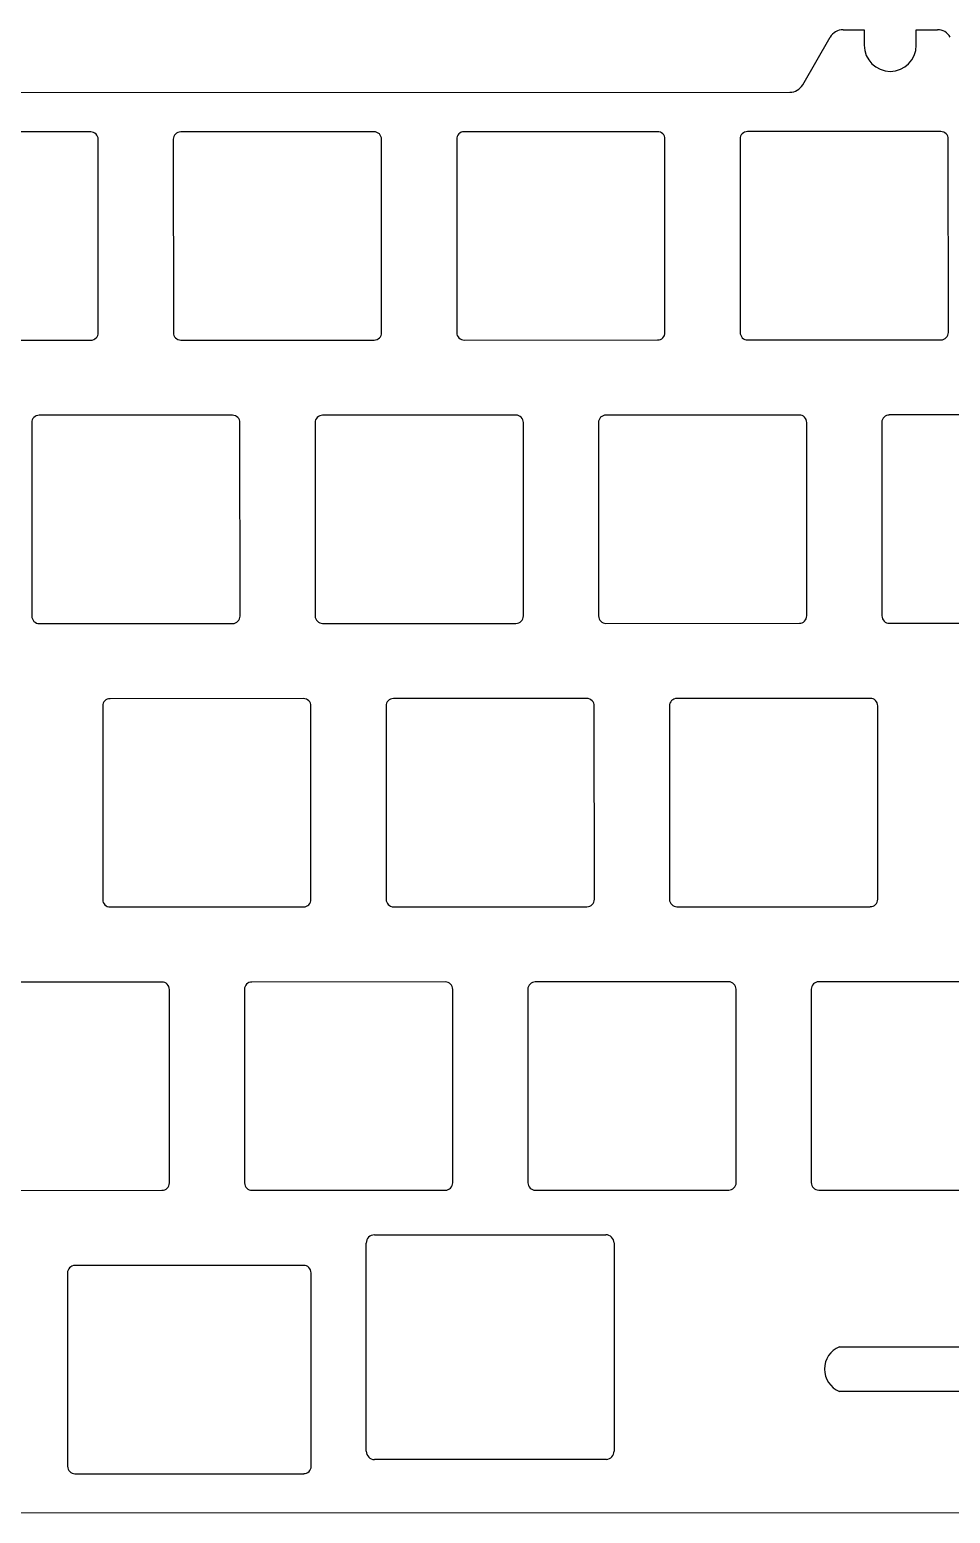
# Model space of a CAD drawing. Extents: x -429 to -143, y -14 to 90.
# Drawn here: x -379.1 to -317.2, y -9.7 to 90 of the extents above; entities that cross this region are included whole.
import ezdxf

# ---------------------------------------------------------------- set-up
doc = ezdxf.new("R2010")
doc.units = 0
doc.header["$MEASUREMENT"] = 0
doc.layers.add('PART__FEATURE', color=7, linetype='CONTINUOUS')

msp = doc.modelspace()

# ---------------------------------------------------------------- linework, layer by layer
at = {"layer": 'PART__FEATURE'}
for p, q in [((-324.409, 89.982), (-324.409, 89.982, 1.591)), ((-324.409, 89.982, 1.591), (-322.986, 89.982, 1.591)), ((-324.409, 89.982), (-322.986, 89.982)), ((-324.409, 89.982), (-324.409, 89.982, 1.591)), ((-324.409, 89.982), (-322.986, 89.982)), ((-324.409, 89.982, 1.591), (-322.986, 89.982, 1.591)), ((-322.986, 89.982), (-322.986, 89.982, 1.591)), ((-322.986, 89.982, 1.591), (-322.986, 88.932, 1.591)), ((-322.986, 89.982), (-322.986, 88.932)), ((-322.986, 89.982), (-322.986, 89.982, 1.591)), ((-322.986, 89.982), (-322.986, 88.932)), ((-322.986, 89.982, 1.591), (-322.986, 88.932, 1.591)), ((-319.486, 89.984), (-319.486, 89.984, 1.591)), ((-319.486, 89.984, 1.591), (-318.063, 89.984, 1.591)), ((-319.486, 89.984), (-318.063, 89.984)), ((-319.486, 88.934, 1.591), (-319.486, 89.984, 1.591)), ((-319.486, 89.984), (-319.486, 89.984, 1.591)), ((-319.486, 88.934), (-319.486, 89.984)), ((-319.486, 89.984), (-318.063, 89.984)), ((-319.486, 88.934), (-319.486, 89.984)), ((-319.486, 89.984, 1.591), (-318.063, 89.984, 1.591)), ((-319.486, 88.934, 1.591), (-319.486, 89.984, 1.591)), ((-318.063, 89.984), (-318.063, 89.984, 1.591)), ((-318.063, 89.984), (-318.063, 89.984, 1.591)), ((-327.121, 86.281, 1.591), (-325.275, 89.481, 1.591)), ((-327.121, 86.281), (-325.275, 89.481)), ((-327.121, 86.281), (-325.275, 89.481)), ((-327.121, 86.281, 1.591), (-325.275, 89.481, 1.591)), ((-325.275, 89.481), (-325.275, 89.481, 1.591)), ((-325.275, 89.481), (-325.275, 89.481, 1.591)), ((-322.986, 88.932), (-322.986, 88.932, 1.591)), ((-322.986, 88.932), (-322.986, 88.932, 1.591)), ((-319.486, 88.934), (-319.486, 88.934, 1.591)), ((-319.486, 88.934), (-319.486, 88.934, 1.591)), ((-402.983, 85.752, 1.591), (-327.987, 85.78, 1.591)), ((-402.983, 85.752), (-327.987, 85.78)), ((-402.983, 85.752), (-327.987, 85.78)), ((-402.983, 85.752, 1.591), (-327.987, 85.78, 1.591)), ((-327.987, 85.78), (-327.987, 85.78, 1.591)), ((-327.987, 85.78), (-327.987, 85.78, 1.591)), ((-327.121, 86.281), (-327.121, 86.281, 1.591)), ((-327.121, 86.281), (-327.121, 86.281, 1.591)), ((-374.984, 83.113, 1.591), (-387.984, 83.108, 1.591)), ((-374.984, 83.113), (-387.984, 83.108)), ((-374.984, 83.113), (-387.984, 83.108)), ((-374.984, 83.113, 1.591), (-387.984, 83.108, 1.591)), ((-374.984, 83.113), (-374.984, 83.113, 1.591)), ((-374.984, 83.113), (-374.984, 83.113, 1.591)), ((-355.934, 83.12, 1.591), (-368.934, 83.115, 1.591)), ((-355.934, 83.12), (-368.934, 83.115)), ((-355.934, 83.12), (-368.934, 83.115)), ((-355.934, 83.12, 1.591), (-368.934, 83.115, 1.591)), ((-368.934, 83.115), (-368.934, 83.115, 1.591)), ((-368.934, 83.115), (-368.934, 83.115, 1.591)), ((-355.934, 83.12), (-355.934, 83.12, 1.591)), ((-355.934, 83.12), (-355.934, 83.12, 1.591)), ((-336.884, 83.127, 1.591), (-349.884, 83.122, 1.591)), ((-336.884, 83.127), (-349.884, 83.122)), ((-336.884, 83.127), (-349.884, 83.122)), ((-336.884, 83.127, 1.591), (-349.884, 83.122, 1.591)), ((-349.884, 83.122), (-349.884, 83.122, 1.591)), ((-349.884, 83.122), (-349.884, 83.122, 1.591)), ((-336.884, 83.127), (-336.884, 83.127, 1.591)), ((-336.884, 83.127), (-336.884, 83.127, 1.591)), ((-317.834, 83.134, 1.591), (-330.834, 83.129, 1.591)), ((-317.834, 83.134), (-330.834, 83.129)), ((-317.834, 83.134), (-330.834, 83.129)), ((-317.834, 83.134, 1.591), (-330.834, 83.129, 1.591)), ((-330.834, 83.129), (-330.834, 83.129, 1.591)), ((-330.834, 83.129), (-330.834, 83.129, 1.591)), ((-317.834, 83.134), (-317.834, 83.134, 1.591)), ((-317.834, 83.134), (-317.834, 83.134, 1.591)), ((-374.479, 69.613, 1.591), (-374.484, 82.613, 1.591)), ((-374.484, 82.613), (-374.484, 82.613, 1.591)), ((-374.479, 69.613), (-374.484, 82.613)), ((-374.484, 82.613), (-374.484, 82.613, 1.591)), ((-374.479, 69.613), (-374.484, 82.613)), ((-374.479, 69.613, 1.591), (-374.484, 82.613, 1.591)), ((-369.434, 82.615), (-369.434, 82.615, 1.591)), ((-369.434, 82.615, 1.591), (-369.429, 69.615, 1.591)), ((-369.434, 82.615), (-369.429, 69.615)), ((-369.434, 82.615), (-369.434, 82.615, 1.591)), ((-369.434, 82.615), (-369.429, 69.615)), ((-369.434, 82.615, 1.591), (-369.429, 69.615, 1.591)), ((-355.429, 69.62, 1.591), (-355.434, 82.62, 1.591)), ((-355.434, 82.62), (-355.434, 82.62, 1.591)), ((-355.429, 69.62), (-355.434, 82.62)), ((-355.434, 82.62), (-355.434, 82.62, 1.591)), ((-355.429, 69.62), (-355.434, 82.62)), ((-355.429, 69.62, 1.591), (-355.434, 82.62, 1.591)), ((-350.384, 82.622), (-350.384, 82.622, 1.591)), ((-350.384, 82.622, 1.591), (-350.379, 69.622, 1.591)), ((-350.384, 82.622), (-350.379, 69.622)), ((-350.384, 82.622), (-350.384, 82.622, 1.591)), ((-350.384, 82.622), (-350.379, 69.622)), ((-350.384, 82.622, 1.591), (-350.379, 69.622, 1.591)), ((-336.379, 69.627, 1.591), (-336.384, 82.627, 1.591)), ((-336.384, 82.627), (-336.384, 82.627, 1.591)), ((-336.379, 69.627), (-336.384, 82.627)), ((-336.384, 82.627), (-336.384, 82.627, 1.591)), ((-336.379, 69.627), (-336.384, 82.627)), ((-336.379, 69.627, 1.591), (-336.384, 82.627, 1.591)), ((-331.334, 82.629), (-331.334, 82.629, 1.591)), ((-331.334, 82.629, 1.591), (-331.329, 69.629, 1.591)), ((-331.334, 82.629), (-331.329, 69.629)), ((-331.334, 82.629), (-331.334, 82.629, 1.591)), ((-331.334, 82.629), (-331.329, 69.629)), ((-331.334, 82.629, 1.591), (-331.329, 69.629, 1.591)), ((-317.329, 69.634, 1.591), (-317.334, 82.634, 1.591)), ((-317.334, 82.634), (-317.334, 82.634, 1.591)), ((-317.329, 69.634), (-317.334, 82.634)), ((-317.334, 82.634), (-317.334, 82.634, 1.591)), ((-317.329, 69.634), (-317.334, 82.634)), ((-317.329, 69.634, 1.591), (-317.334, 82.634, 1.591)), ((-387.979, 69.108, 1.591), (-374.979, 69.113, 1.591)), ((-387.979, 69.108), (-374.979, 69.113)), ((-387.979, 69.108), (-374.979, 69.113)), ((-387.979, 69.108, 1.591), (-374.979, 69.113, 1.591)), ((-374.979, 69.113), (-374.979, 69.113, 1.591)), ((-374.979, 69.113), (-374.979, 69.113, 1.591)), ((-374.479, 69.613), (-374.479, 69.613, 1.591)), ((-374.479, 69.613), (-374.479, 69.613, 1.591)), ((-369.429, 69.615), (-369.429, 69.615, 1.591)), ((-369.429, 69.615), (-369.429, 69.615, 1.591)), ((-368.929, 69.115, 1.591), (-355.929, 69.12, 1.591)), ((-368.929, 69.115), (-355.929, 69.12)), ((-368.929, 69.115), (-355.929, 69.12)), ((-368.929, 69.115, 1.591), (-355.929, 69.12, 1.591)), ((-368.929, 69.115), (-368.929, 69.115, 1.591)), ((-368.929, 69.115), (-368.929, 69.115, 1.591)), ((-355.929, 69.12), (-355.929, 69.12, 1.591)), ((-355.929, 69.12), (-355.929, 69.12, 1.591)), ((-355.429, 69.62), (-355.429, 69.62, 1.591)), ((-355.429, 69.62), (-355.429, 69.62, 1.591)), ((-350.379, 69.622), (-350.379, 69.622, 1.591)), ((-350.379, 69.622), (-350.379, 69.622, 1.591)), ((-349.879, 69.122, 1.591), (-336.879, 69.127, 1.591)), ((-349.879, 69.122), (-336.879, 69.127)), ((-349.879, 69.122), (-336.879, 69.127)), ((-349.879, 69.122, 1.591), (-336.879, 69.127, 1.591)), ((-349.879, 69.122), (-349.879, 69.122, 1.591)), ((-349.879, 69.122), (-349.879, 69.122, 1.591)), ((-336.879, 69.127), (-336.879, 69.127, 1.591)), ((-336.879, 69.127), (-336.879, 69.127, 1.591)), ((-336.379, 69.627), (-336.379, 69.627, 1.591)), ((-336.379, 69.627), (-336.379, 69.627, 1.591)), ((-331.329, 69.629), (-331.329, 69.629, 1.591)), ((-331.329, 69.629), (-331.329, 69.629, 1.591)), ((-330.829, 69.129, 1.591), (-317.829, 69.134, 1.591)), ((-330.829, 69.129), (-317.829, 69.134)), ((-330.829, 69.129), (-317.829, 69.134)), ((-330.829, 69.129, 1.591), (-317.829, 69.134, 1.591)), ((-330.829, 69.129), (-330.829, 69.129, 1.591)), ((-330.829, 69.129), (-330.829, 69.129, 1.591)), ((-317.829, 69.134), (-317.829, 69.134, 1.591)), ((-317.829, 69.134), (-317.829, 69.134, 1.591)), ((-317.329, 69.634), (-317.329, 69.634, 1.591)), ((-317.329, 69.634), (-317.329, 69.634, 1.591)), ((-365.452, 64.066, 1.591), (-378.452, 64.061, 1.591)), ((-365.452, 64.066), (-378.452, 64.061)), ((-365.452, 64.066), (-378.452, 64.061)), ((-365.452, 64.066, 1.591), (-378.452, 64.061, 1.591)), ((-378.452, 64.061), (-378.452, 64.061, 1.591)), ((-378.452, 64.061), (-378.452, 64.061, 1.591)), ((-365.452, 64.066), (-365.452, 64.066, 1.591)), ((-365.452, 64.066), (-365.452, 64.066, 1.591)), ((-346.402, 64.073, 1.591), (-359.402, 64.069, 1.591)), ((-346.402, 64.073), (-359.402, 64.069)), ((-346.402, 64.073), (-359.402, 64.069)), ((-346.402, 64.073, 1.591), (-359.402, 64.069, 1.591)), ((-359.402, 64.069), (-359.402, 64.069, 1.591)), ((-359.402, 64.069), (-359.402, 64.069, 1.591)), ((-346.402, 64.073), (-346.402, 64.073, 1.591)), ((-346.402, 64.073), (-346.402, 64.073, 1.591)), ((-327.352, 64.081, 1.591), (-340.352, 64.076, 1.591)), ((-327.352, 64.081), (-340.352, 64.076)), ((-327.352, 64.081), (-340.352, 64.076)), ((-327.352, 64.081, 1.591), (-340.352, 64.076, 1.591)), ((-340.352, 64.076), (-340.352, 64.076, 1.591)), ((-340.352, 64.076), (-340.352, 64.076, 1.591)), ((-327.352, 64.081), (-327.352, 64.081, 1.591)), ((-327.352, 64.081), (-327.352, 64.081, 1.591)), ((-308.302, 64.088, 1.591), (-321.302, 64.083, 1.591)), ((-308.302, 64.088), (-321.302, 64.083)), ((-308.302, 64.088), (-321.302, 64.083)), ((-308.302, 64.088, 1.591), (-321.302, 64.083, 1.591)), ((-321.302, 64.083), (-321.302, 64.083, 1.591)), ((-321.302, 64.083), (-321.302, 64.083, 1.591)), ((-378.951, 63.561), (-378.951, 63.561, 1.591)), ((-378.951, 63.561, 1.591), (-378.947, 50.561, 1.591)), ((-378.951, 63.561), (-378.947, 50.561)), ((-378.951, 63.561), (-378.951, 63.561, 1.591)), ((-378.951, 63.561), (-378.947, 50.561)), ((-378.951, 63.561, 1.591), (-378.947, 50.561, 1.591)), ((-364.947, 50.566, 1.591), (-364.951, 63.566, 1.591)), ((-364.951, 63.566), (-364.951, 63.566, 1.591)), ((-364.947, 50.566), (-364.951, 63.566)), ((-364.951, 63.566), (-364.951, 63.566, 1.591)), ((-364.947, 50.566), (-364.951, 63.566)), ((-364.947, 50.566, 1.591), (-364.951, 63.566, 1.591)), ((-359.901, 63.568), (-359.901, 63.568, 1.591)), ((-359.901, 63.568, 1.591), (-359.897, 50.568, 1.591)), ((-359.901, 63.568), (-359.897, 50.568)), ((-359.901, 63.568), (-359.901, 63.568, 1.591)), ((-359.901, 63.568), (-359.897, 50.568)), ((-359.901, 63.568, 1.591), (-359.897, 50.568, 1.591)), ((-345.897, 50.574, 1.591), (-345.901, 63.574, 1.591)), ((-345.901, 63.574), (-345.901, 63.574, 1.591)), ((-345.897, 50.574), (-345.901, 63.574)), ((-345.901, 63.574), (-345.901, 63.574, 1.591)), ((-345.897, 50.574), (-345.901, 63.574)), ((-345.897, 50.574, 1.591), (-345.901, 63.574, 1.591)), ((-340.851, 63.576), (-340.851, 63.576, 1.591)), ((-340.851, 63.576, 1.591), (-340.847, 50.576, 1.591)), ((-340.851, 63.576), (-340.847, 50.576)), ((-340.851, 63.576), (-340.851, 63.576, 1.591)), ((-340.851, 63.576), (-340.847, 50.576)), ((-340.851, 63.576, 1.591), (-340.847, 50.576, 1.591)), ((-326.847, 50.581, 1.591), (-326.851, 63.581, 1.591)), ((-326.851, 63.581), (-326.851, 63.581, 1.591)), ((-326.847, 50.581), (-326.851, 63.581)), ((-326.851, 63.581), (-326.851, 63.581, 1.591)), ((-326.847, 50.581), (-326.851, 63.581)), ((-326.847, 50.581, 1.591), (-326.851, 63.581, 1.591)), ((-321.801, 63.583), (-321.801, 63.583, 1.591)), ((-321.801, 63.583, 1.591), (-321.797, 50.583, 1.591)), ((-321.801, 63.583), (-321.797, 50.583)), ((-321.801, 63.583), (-321.801, 63.583, 1.591)), ((-321.801, 63.583), (-321.797, 50.583)), ((-321.801, 63.583, 1.591), (-321.797, 50.583, 1.591)), ((-378.947, 50.561), (-378.947, 50.561, 1.591)), ((-378.947, 50.561), (-378.947, 50.561, 1.591)), ((-378.446, 50.061, 1.591), (-365.446, 50.066, 1.591)), ((-378.446, 50.061), (-365.446, 50.066)), ((-378.446, 50.061), (-365.446, 50.066)), ((-378.446, 50.061, 1.591), (-365.446, 50.066, 1.591)), ((-378.446, 50.061), (-378.446, 50.061, 1.591)), ((-378.446, 50.061), (-378.446, 50.061, 1.591)), ((-365.446, 50.066), (-365.446, 50.066, 1.591)), ((-365.446, 50.066), (-365.446, 50.066, 1.591)), ((-364.947, 50.566), (-364.947, 50.566, 1.591)), ((-364.947, 50.566), (-364.947, 50.566, 1.591)), ((-359.897, 50.568), (-359.897, 50.568, 1.591)), ((-359.897, 50.568), (-359.897, 50.568, 1.591)), ((-359.396, 50.069, 1.591), (-346.396, 50.073, 1.591)), ((-359.396, 50.069), (-346.396, 50.073)), ((-359.396, 50.069), (-346.396, 50.073)), ((-359.396, 50.069, 1.591), (-346.396, 50.073, 1.591)), ((-359.396, 50.069), (-359.396, 50.069, 1.591)), ((-359.396, 50.069), (-359.396, 50.069, 1.591)), ((-346.396, 50.073), (-346.396, 50.073, 1.591)), ((-346.396, 50.073), (-346.396, 50.073, 1.591)), ((-345.897, 50.574), (-345.897, 50.574, 1.591)), ((-345.897, 50.574), (-345.897, 50.574, 1.591)), ((-340.847, 50.576), (-340.847, 50.576, 1.591)), ((-340.847, 50.576), (-340.847, 50.576, 1.591)), ((-340.346, 50.076, 1.591), (-327.346, 50.081, 1.591)), ((-340.346, 50.076), (-327.346, 50.081)), ((-340.346, 50.076), (-327.346, 50.081)), ((-340.346, 50.076, 1.591), (-327.346, 50.081, 1.591)), ((-340.346, 50.076), (-340.346, 50.076, 1.591)), ((-340.346, 50.076), (-340.346, 50.076, 1.591)), ((-327.346, 50.081), (-327.346, 50.081, 1.591)), ((-327.346, 50.081), (-327.346, 50.081, 1.591)), ((-326.847, 50.581), (-326.847, 50.581, 1.591)), ((-326.847, 50.581), (-326.847, 50.581, 1.591)), ((-321.797, 50.583), (-321.797, 50.583, 1.591)), ((-321.797, 50.583), (-321.797, 50.583, 1.591)), ((-321.296, 50.083, 1.591), (-308.296, 50.088, 1.591)), ((-321.296, 50.083), (-308.296, 50.088)), ((-321.296, 50.083), (-308.296, 50.088)), ((-321.296, 50.083, 1.591), (-308.296, 50.088, 1.591)), ((-321.296, 50.083), (-321.296, 50.083, 1.591)), ((-321.296, 50.083), (-321.296, 50.083, 1.591)), ((-360.682, 45.018, 1.591), (-373.682, 45.013, 1.591)), ((-360.682, 45.018), (-373.682, 45.013)), ((-360.682, 45.018), (-373.682, 45.013)), ((-360.682, 45.018, 1.591), (-373.682, 45.013, 1.591)), ((-373.682, 45.013), (-373.682, 45.013, 1.591)), ((-373.682, 45.013), (-373.682, 45.013, 1.591)), ((-360.682, 45.018), (-360.682, 45.018, 1.591)), ((-360.682, 45.018), (-360.682, 45.018, 1.591)), ((-341.632, 45.025, 1.591), (-354.632, 45.02, 1.591)), ((-341.632, 45.025), (-354.632, 45.02)), ((-341.632, 45.025), (-354.632, 45.02)), ((-341.632, 45.025, 1.591), (-354.632, 45.02, 1.591)), ((-354.632, 45.02), (-354.632, 45.02, 1.591)), ((-354.632, 45.02), (-354.632, 45.02, 1.591)), ((-341.632, 45.025), (-341.632, 45.025, 1.591)), ((-341.632, 45.025), (-341.632, 45.025, 1.591)), ((-322.582, 45.032, 1.591), (-335.582, 45.028, 1.591)), ((-322.582, 45.032), (-335.582, 45.028)), ((-322.582, 45.032), (-335.582, 45.028)), ((-322.582, 45.032, 1.591), (-335.582, 45.028, 1.591)), ((-335.582, 45.028), (-335.582, 45.028, 1.591)), ((-335.582, 45.028), (-335.582, 45.028, 1.591)), ((-322.582, 45.032), (-322.582, 45.032, 1.591)), ((-322.582, 45.032), (-322.582, 45.032, 1.591)), ((-374.182, 44.513), (-374.182, 44.513, 1.591)), ((-374.182, 44.513, 1.591), (-374.177, 31.513, 1.591)), ((-374.182, 44.513), (-374.177, 31.513)), ((-374.182, 44.513), (-374.182, 44.513, 1.591)), ((-374.182, 44.513), (-374.177, 31.513)), ((-374.182, 44.513, 1.591), (-374.177, 31.513, 1.591)), ((-360.177, 31.518, 1.591), (-360.181, 44.518, 1.591)), ((-360.181, 44.518), (-360.181, 44.518, 1.591)), ((-360.177, 31.518), (-360.181, 44.518)), ((-360.181, 44.518), (-360.181, 44.518, 1.591)), ((-360.177, 31.518), (-360.181, 44.518)), ((-360.177, 31.518, 1.591), (-360.181, 44.518, 1.591)), ((-355.132, 44.52), (-355.132, 44.52, 1.591)), ((-355.132, 44.52, 1.591), (-355.127, 31.52, 1.591)), ((-355.132, 44.52), (-355.127, 31.52)), ((-355.132, 44.52), (-355.132, 44.52, 1.591)), ((-355.132, 44.52), (-355.127, 31.52)), ((-355.132, 44.52, 1.591), (-355.127, 31.52, 1.591)), ((-341.127, 31.525, 1.591), (-341.131, 44.525, 1.591)), ((-341.131, 44.525), (-341.131, 44.525, 1.591)), ((-341.127, 31.525), (-341.131, 44.525)), ((-341.131, 44.525), (-341.131, 44.525, 1.591)), ((-341.127, 31.525), (-341.131, 44.525)), ((-341.127, 31.525, 1.591), (-341.131, 44.525, 1.591)), ((-336.082, 44.527), (-336.082, 44.527, 1.591)), ((-336.082, 44.527, 1.591), (-336.077, 31.527, 1.591)), ((-336.082, 44.527), (-336.077, 31.527)), ((-336.082, 44.527), (-336.082, 44.527, 1.591)), ((-336.082, 44.527), (-336.077, 31.527)), ((-336.082, 44.527, 1.591), (-336.077, 31.527, 1.591)), ((-322.077, 31.533, 1.591), (-322.081, 44.533, 1.591)), ((-322.081, 44.533), (-322.081, 44.533, 1.591)), ((-322.077, 31.533), (-322.081, 44.533)), ((-322.081, 44.533), (-322.081, 44.533, 1.591)), ((-322.077, 31.533), (-322.081, 44.533)), ((-322.077, 31.533, 1.591), (-322.081, 44.533, 1.591)), ((-374.177, 31.513), (-374.177, 31.513, 1.591)), ((-374.177, 31.513), (-374.177, 31.513, 1.591)), ((-373.677, 31.013, 1.591), (-360.677, 31.018, 1.591)), ((-373.677, 31.013), (-360.677, 31.018)), ((-373.677, 31.013), (-360.677, 31.018)), ((-373.677, 31.013, 1.591), (-360.677, 31.018, 1.591)), ((-373.677, 31.013), (-373.677, 31.013, 1.591)), ((-373.677, 31.013), (-373.677, 31.013, 1.591)), ((-360.677, 31.018), (-360.677, 31.018, 1.591)), ((-360.677, 31.018), (-360.677, 31.018, 1.591)), ((-360.177, 31.518), (-360.177, 31.518, 1.591)), ((-360.177, 31.518), (-360.177, 31.518, 1.591)), ((-355.127, 31.52), (-355.127, 31.52, 1.591)), ((-355.127, 31.52), (-355.127, 31.52, 1.591)), ((-354.627, 31.02, 1.591), (-341.627, 31.025, 1.591)), ((-354.627, 31.02), (-341.627, 31.025)), ((-354.627, 31.02), (-341.627, 31.025)), ((-354.627, 31.02, 1.591), (-341.627, 31.025, 1.591)), ((-354.627, 31.02), (-354.627, 31.02, 1.591)), ((-354.627, 31.02), (-354.627, 31.02, 1.591)), ((-341.627, 31.025), (-341.627, 31.025, 1.591)), ((-341.627, 31.025), (-341.627, 31.025, 1.591)), ((-341.127, 31.525), (-341.127, 31.525, 1.591)), ((-341.127, 31.525), (-341.127, 31.525, 1.591)), ((-336.077, 31.527), (-336.077, 31.527, 1.591)), ((-336.077, 31.527), (-336.077, 31.527, 1.591)), ((-335.577, 31.028, 1.591), (-322.577, 31.032, 1.591)), ((-335.577, 31.028), (-322.577, 31.032)), ((-335.577, 31.028), (-322.577, 31.032)), ((-335.577, 31.028, 1.591), (-322.577, 31.032, 1.591)), ((-335.577, 31.028), (-335.577, 31.028, 1.591)), ((-335.577, 31.028), (-335.577, 31.028, 1.591)), ((-322.577, 31.032), (-322.577, 31.032, 1.591)), ((-322.577, 31.032), (-322.577, 31.032, 1.591)), ((-322.077, 31.533), (-322.077, 31.533, 1.591)), ((-322.077, 31.533), (-322.077, 31.533, 1.591)), ((-370.2, 25.965, 1.591), (-383.2, 25.96, 1.591)), ((-370.2, 25.965), (-383.2, 25.96)), ((-370.2, 25.965), (-383.2, 25.96)), ((-370.2, 25.965, 1.591), (-383.2, 25.96, 1.591)), ((-370.2, 25.965), (-370.2, 25.965, 1.591)), ((-370.2, 25.965), (-370.2, 25.965, 1.591)), ((-351.15, 25.972, 1.591), (-364.15, 25.967, 1.591)), ((-351.15, 25.972), (-364.15, 25.967)), ((-351.15, 25.972), (-364.15, 25.967)), ((-351.15, 25.972, 1.591), (-364.15, 25.967, 1.591)), ((-364.15, 25.967), (-364.15, 25.967, 1.591)), ((-364.15, 25.967), (-364.15, 25.967, 1.591)), ((-351.15, 25.972), (-351.15, 25.972, 1.591)), ((-351.15, 25.972), (-351.15, 25.972, 1.591)), ((-332.1, 25.979, 1.591), (-345.1, 25.974, 1.591)), ((-332.1, 25.979), (-345.1, 25.974)), ((-332.1, 25.979), (-345.1, 25.974)), ((-332.1, 25.979, 1.591), (-345.1, 25.974, 1.591)), ((-345.1, 25.974), (-345.1, 25.974, 1.591)), ((-345.1, 25.974), (-345.1, 25.974, 1.591)), ((-332.1, 25.979), (-332.1, 25.979, 1.591)), ((-332.1, 25.979), (-332.1, 25.979, 1.591)), ((-313.05, 25.986, 1.591), (-326.05, 25.981, 1.591)), ((-313.05, 25.986), (-326.05, 25.981)), ((-313.05, 25.986), (-326.05, 25.981)), ((-313.05, 25.986, 1.591), (-326.05, 25.981, 1.591)), ((-326.05, 25.981), (-326.05, 25.981, 1.591)), ((-326.05, 25.981), (-326.05, 25.981, 1.591)), ((-369.695, 12.465, 1.591), (-369.699, 25.465, 1.591)), ((-369.699, 25.465), (-369.699, 25.465, 1.591)), ((-369.695, 12.465), (-369.699, 25.465)), ((-369.699, 25.465), (-369.699, 25.465, 1.591)), ((-369.695, 12.465), (-369.699, 25.465)), ((-369.695, 12.465, 1.591), (-369.699, 25.465, 1.591)), ((-364.65, 25.467), (-364.65, 25.467, 1.591)), ((-364.65, 25.467, 1.591), (-364.645, 12.467, 1.591)), ((-364.65, 25.467), (-364.645, 12.467)), ((-364.65, 25.467), (-364.65, 25.467, 1.591)), ((-364.65, 25.467), (-364.645, 12.467)), ((-364.65, 25.467, 1.591), (-364.645, 12.467, 1.591)), ((-350.645, 12.472, 1.591), (-350.649, 25.472, 1.591)), ((-350.649, 25.472), (-350.649, 25.472, 1.591)), ((-350.645, 12.472), (-350.649, 25.472)), ((-350.649, 25.472), (-350.649, 25.472, 1.591)), ((-350.645, 12.472), (-350.649, 25.472)), ((-350.645, 12.472, 1.591), (-350.649, 25.472, 1.591)), ((-345.6, 25.474), (-345.6, 25.474, 1.591)), ((-345.6, 25.474, 1.591), (-345.595, 12.474, 1.591)), ((-345.6, 25.474), (-345.595, 12.474)), ((-345.6, 25.474), (-345.6, 25.474, 1.591)), ((-345.6, 25.474), (-345.595, 12.474)), ((-345.6, 25.474, 1.591), (-345.595, 12.474, 1.591)), ((-331.595, 12.479, 1.591), (-331.599, 25.479, 1.591)), ((-331.599, 25.479), (-331.599, 25.479, 1.591)), ((-331.595, 12.479), (-331.599, 25.479)), ((-331.599, 25.479), (-331.599, 25.479, 1.591)), ((-331.595, 12.479), (-331.599, 25.479)), ((-331.595, 12.479, 1.591), (-331.599, 25.479, 1.591)), ((-326.55, 25.481), (-326.55, 25.481, 1.591)), ((-326.55, 25.481, 1.591), (-326.545, 12.481, 1.591)), ((-326.55, 25.481), (-326.545, 12.481)), ((-326.55, 25.481), (-326.55, 25.481, 1.591)), ((-326.55, 25.481), (-326.545, 12.481)), ((-326.55, 25.481, 1.591), (-326.545, 12.481, 1.591)), ((-369.695, 12.465), (-369.695, 12.465, 1.591)), ((-369.695, 12.465), (-369.695, 12.465, 1.591)), ((-364.645, 12.467), (-364.645, 12.467, 1.591)), ((-364.645, 12.467), (-364.645, 12.467, 1.591)), ((-364.145, 11.967, 1.591), (-351.145, 11.972, 1.591)), ((-364.145, 11.967), (-351.145, 11.972)), ((-364.145, 11.967), (-351.145, 11.972)), ((-364.145, 11.967, 1.591), (-351.145, 11.972, 1.591)), ((-351.145, 11.972), (-351.145, 11.972, 1.591)), ((-351.145, 11.972), (-351.145, 11.972, 1.591)), ((-350.645, 12.472), (-350.645, 12.472, 1.591)), ((-350.645, 12.472), (-350.645, 12.472, 1.591)), ((-345.595, 12.474), (-345.595, 12.474, 1.591)), ((-345.595, 12.474), (-345.595, 12.474, 1.591)), ((-345.095, 11.974, 1.591), (-332.095, 11.979, 1.591)), ((-345.095, 11.974), (-332.095, 11.979)), ((-345.095, 11.974), (-332.095, 11.979)), ((-345.095, 11.974, 1.591), (-332.095, 11.979, 1.591)), ((-345.095, 11.974), (-345.095, 11.974, 1.591)), ((-345.095, 11.974), (-345.095, 11.974, 1.591)), ((-332.095, 11.979), (-332.095, 11.979, 1.591)), ((-332.095, 11.979), (-332.095, 11.979, 1.591)), ((-331.595, 12.479), (-331.595, 12.479, 1.591)), ((-331.595, 12.479), (-331.595, 12.479, 1.591)), ((-326.545, 12.481), (-326.545, 12.481, 1.591)), ((-326.545, 12.481), (-326.545, 12.481, 1.591)), ((-326.045, 11.981, 1.591), (-313.045, 11.986, 1.591)), ((-326.045, 11.981), (-313.045, 11.986)), ((-326.045, 11.981), (-313.045, 11.986)), ((-326.045, 11.981, 1.591), (-313.045, 11.986, 1.591)), ((-326.045, 11.981), (-326.045, 11.981, 1.591)), ((-326.045, 11.981), (-326.045, 11.981, 1.591)), ((-383.195, 11.96, 1.591), (-370.195, 11.965, 1.591)), ((-383.195, 11.96), (-370.195, 11.965)), ((-383.195, 11.96), (-370.195, 11.965)), ((-383.195, 11.96, 1.591), (-370.195, 11.965, 1.591)), ((-370.195, 11.965), (-370.195, 11.965, 1.591)), ((-370.195, 11.965), (-370.195, 11.965, 1.591)), ((-364.145, 11.967), (-364.145, 11.967, 1.591)), ((-364.145, 11.967), (-364.145, 11.967, 1.591)), ((-356.458, -5.58, 1.591), (-356.464, 8.42, 1.591)), ((-356.464, 8.42), (-356.464, 8.42, 1.591)), ((-356.458, -5.58), (-356.464, 8.42)), ((-356.464, 8.42), (-356.464, 8.42, 1.591)), ((-356.458, -5.58), (-356.464, 8.42)), ((-356.458, -5.58, 1.591), (-356.464, 8.42, 1.591)), ((-355.913, 8.97, 1.591), (-349.911, 8.972, 1.591)), ((-355.913, 8.97), (-349.911, 8.972)), ((-355.913, 8.97), (-349.911, 8.972)), ((-355.913, 8.97, 1.591), (-349.911, 8.972, 1.591)), ((-355.913, 8.97), (-355.913, 8.97, 1.591)), ((-355.913, 8.97), (-355.913, 8.97, 1.591)), ((-349.911, 8.972, 1.591), (-340.356, 8.976, 1.591)), ((-349.911, 8.972), (-340.356, 8.976)), ((-349.911, 8.972), (-340.356, 8.976)), ((-349.911, 8.972, 1.591), (-340.356, 8.976, 1.591)), ((-349.911, 8.972), (-349.911, 8.972, 1.591)), ((-349.911, 8.972), (-349.911, 8.972, 1.591)), ((-340.356, 8.976), (-340.356, 8.976, 1.591)), ((-340.356, 8.976), (-340.356, 8.976, 1.591)), ((-339.806, 8.426), (-339.806, 8.426, 1.591)), ((-339.806, 8.426, 1.591), (-339.8, -5.574, 1.591)), ((-339.806, 8.426), (-339.8, -5.574)), ((-339.806, 8.426), (-339.806, 8.426, 1.591)), ((-339.806, 8.426), (-339.8, -5.574)), ((-339.806, 8.426, 1.591), (-339.8, -5.574, 1.591)), ((-376.549, 6.412), (-376.549, 6.412, 1.591)), ((-376.549, 6.412, 1.591), (-376.544, -6.588, 1.591)), ((-376.549, 6.412), (-376.544, -6.588)), ((-376.549, 6.412), (-376.549, 6.412, 1.591)), ((-376.549, 6.412), (-376.544, -6.588)), ((-376.549, 6.412, 1.591), (-376.544, -6.588, 1.591)), ((-360.668, 6.918, 1.591), (-376.049, 6.912, 1.591)), ((-360.668, 6.918), (-376.049, 6.912)), ((-360.668, 6.918), (-376.049, 6.912)), ((-360.668, 6.918, 1.591), (-376.049, 6.912, 1.591)), ((-376.049, 6.912), (-376.049, 6.912, 1.591)), ((-376.049, 6.912), (-376.049, 6.912, 1.591)), ((-360.668, 6.918), (-360.668, 6.918, 1.591)), ((-360.668, 6.918), (-360.668, 6.918, 1.591)), ((-360.163, -6.582, 1.591), (-360.168, 6.418, 1.591)), ((-360.168, 6.418), (-360.168, 6.418, 1.591)), ((-360.163, -6.582), (-360.168, 6.418)), ((-360.168, 6.418), (-360.168, 6.418, 1.591)), ((-360.163, -6.582), (-360.168, 6.418)), ((-360.163, -6.582, 1.591), (-360.168, 6.418, 1.591)), ((-324.659, 1.45), (-308.659, 1.45)), ((-308.659, -1.55), (-324.659, -1.55)), ((-356.458, -5.58), (-356.458, -5.58, 1.591)), ((-356.458, -5.58), (-356.458, -5.58, 1.591)), ((-339.8, -5.574), (-339.8, -5.574, 1.591)), ((-339.8, -5.574), (-339.8, -5.574, 1.591)), ((-376.544, -6.588), (-376.544, -6.588, 1.591)), ((-376.544, -6.588), (-376.544, -6.588, 1.591)), ((-360.163, -6.582), (-360.163, -6.582, 1.591)), ((-360.163, -6.582), (-360.163, -6.582, 1.591)), ((-340.318, -6.124, 1.591), (-355.91, -6.13, 1.591)), ((-340.318, -6.124), (-355.91, -6.13)), ((-340.318, -6.124), (-355.91, -6.13)), ((-340.318, -6.124, 1.591), (-355.91, -6.13, 1.591)), ((-355.91, -6.13), (-355.91, -6.13, 1.591)), ((-355.91, -6.13), (-355.91, -6.13, 1.591)), ((-340.318, -6.124), (-340.318, -6.124, 1.591)), ((-340.318, -6.124), (-340.318, -6.124, 1.591)), ((-376.044, -7.088, 1.591), (-360.663, -7.082, 1.591)), ((-376.044, -7.088), (-360.663, -7.082)), ((-376.044, -7.088), (-360.663, -7.082)), ((-376.044, -7.088, 1.591), (-360.663, -7.082, 1.591)), ((-376.044, -7.088), (-376.044, -7.088, 1.591)), ((-376.044, -7.088), (-376.044, -7.088, 1.591)), ((-360.663, -7.082), (-360.663, -7.082, 1.591)), ((-360.663, -7.082), (-360.663, -7.082, 1.591)), ((-292.951, -9.706, 1.591), (-402.947, -9.748, 1.591)), ((-292.951, -9.706), (-402.947, -9.748)), ((-292.951, -9.706), (-402.947, -9.748)), ((-292.951, -9.706, 1.591), (-402.947, -9.748, 1.591))]:
    msp.add_line(p, q, dxfattribs=at)
for centre, radius, start, end in [((-324.409, 88.982), 1, 90.02557, 150.01897), ((-324.409, 88.982, 1.591), 1, 90.02557, 150.01897), ((-324.409, 88.982), 1, 90.02557, 150.01897), ((-324.409, 88.982, 1.591), 1, 90.02557, 150.01897), ((-318.063, 88.984), 1, 30.02357, 90.01767), ((-318.063, 88.984, 1.591), 1, 30.02357, 90.01767), ((-318.063, 88.984), 1, 30.02357, 90.01767), ((-318.063, 88.984, 1.591), 1, 30.02357, 90.01767), ((-321.236, 88.933, 1.591), 1.75, 180.02157, 0.02157), ((-321.236, 88.933), 1.75, 180.02157, 0.02157), ((-321.236, 88.933), 1.75, 180.02157, 0.02157), ((-321.236, 88.933, 1.591), 1.75, 180.02157, 0.02157), ((-327.987, 86.78, 1.591), 1, 270.02537, 330.01957), ((-327.987, 86.78), 1, 270.02537, 330.01957), ((-327.987, 86.78), 1, 270.02537, 330.01957), ((-327.987, 86.78, 1.591), 1, 270.02537, 330.01957), ((-374.982, 82.614, 1.591), 0.498, 359.84657, 90.19627), ((-374.982, 82.614), 0.498, 359.84657, 90.19627), ((-374.982, 82.614), 0.498, 359.84657, 90.19627), ((-374.982, 82.614, 1.591), 0.498, 359.84657, 90.19627), ((-368.935, 82.616, 1.591), 0.498, 89.84547, 180.19772), ((-368.935, 82.616), 0.498, 89.84547, 180.19772), ((-368.935, 82.616), 0.498, 89.84547, 180.19772), ((-368.935, 82.616, 1.591), 0.498, 89.84547, 180.19772), ((-355.932, 82.621, 1.591), 0.498, 359.84657, 90.19627), ((-355.932, 82.621), 0.498, 359.84657, 90.19627), ((-355.932, 82.621), 0.498, 359.84657, 90.19627), ((-355.932, 82.621, 1.591), 0.498, 359.84657, 90.19627), ((-349.885, 82.624, 1.591), 0.498, 89.84687, 180.19623), ((-349.885, 82.624), 0.498, 89.84687, 180.19623), ((-349.885, 82.624), 0.498, 89.84687, 180.19623), ((-349.885, 82.624, 1.591), 0.498, 89.84687, 180.19623), ((-336.882, 82.629, 1.591), 0.498, 359.84657, 90.19697), ((-336.882, 82.629), 0.498, 359.84657, 90.19697), ((-336.882, 82.629), 0.498, 359.84657, 90.19697), ((-336.882, 82.629, 1.591), 0.498, 359.84657, 90.19697), ((-330.835, 82.631, 1.591), 0.498, 89.84617, 180.19697), ((-330.835, 82.631), 0.498, 89.84617, 180.19697), ((-330.835, 82.631), 0.498, 89.84617, 180.19697), ((-330.835, 82.631, 1.591), 0.498, 89.84617, 180.19697), ((-317.832, 82.636, 1.591), 0.498, 359.84657, 90.19697), ((-317.832, 82.636), 0.498, 359.84657, 90.19697), ((-317.832, 82.636), 0.498, 359.84657, 90.19697), ((-317.832, 82.636, 1.591), 0.498, 359.84657, 90.19697), ((-374.977, 69.611, 1.591), 0.498, 269.84837, 0.19457), ((-374.977, 69.611), 0.498, 269.84837, 0.19457), ((-374.977, 69.611), 0.498, 269.84837, 0.19457), ((-374.977, 69.611, 1.591), 0.498, 269.84837, 0.19457), ((-368.93, 69.613, 1.591), 0.498, 179.84691, 270.19627), ((-368.93, 69.613), 0.498, 179.84691, 270.19627), ((-368.93, 69.613), 0.498, 179.84691, 270.19627), ((-368.93, 69.613, 1.591), 0.498, 179.84691, 270.19627), ((-355.927, 69.618, 1.591), 0.498, 269.84837, 0.19457), ((-355.927, 69.618), 0.498, 269.84837, 0.19457), ((-355.927, 69.618), 0.498, 269.84837, 0.19457), ((-355.927, 69.618, 1.591), 0.498, 269.84837, 0.19457), ((-349.88, 69.621, 1.591), 0.498, 179.84841, 270.19477), ((-349.88, 69.621), 0.498, 179.84841, 270.19477), ((-349.88, 69.621), 0.498, 179.84841, 270.19477), ((-349.88, 69.621, 1.591), 0.498, 179.84841, 270.19477), ((-336.877, 69.626, 1.591), 0.498, 269.84767, 0.19557), ((-336.877, 69.626), 0.498, 269.84767, 0.19557), ((-336.877, 69.626), 0.498, 269.84767, 0.19557), ((-336.877, 69.626, 1.591), 0.498, 269.84767, 0.19557), ((-330.83, 69.628, 1.591), 0.498, 179.84766, 270.19547), ((-330.83, 69.628), 0.498, 179.84766, 270.19547), ((-330.83, 69.628), 0.498, 179.84766, 270.19547), ((-330.83, 69.628, 1.591), 0.498, 179.84766, 270.19547), ((-317.827, 69.633, 1.591), 0.498, 269.84767, 0.19557), ((-317.827, 69.633), 0.498, 269.84767, 0.19557), ((-317.827, 69.633), 0.498, 269.84767, 0.19557), ((-317.827, 69.633, 1.591), 0.498, 269.84767, 0.19557), ((-378.453, 63.563, 1.591), 0.498, 89.84687, 180.19623), ((-378.453, 63.563), 0.498, 89.84687, 180.19623), ((-378.453, 63.563), 0.498, 89.84687, 180.19623), ((-378.453, 63.563, 1.591), 0.498, 89.84687, 180.19623), ((-365.45, 63.568, 1.591), 0.498, 359.84857, 90.19477), ((-365.45, 63.568), 0.498, 359.84857, 90.19477), ((-365.45, 63.568), 0.498, 359.84857, 90.19477), ((-365.45, 63.568, 1.591), 0.498, 359.84857, 90.19477), ((-359.403, 63.57, 1.591), 0.498, 89.84837, 180.19474), ((-359.403, 63.57), 0.498, 89.84837, 180.19474), ((-359.403, 63.57), 0.498, 89.84837, 180.19474), ((-359.403, 63.57, 1.591), 0.498, 89.84837, 180.19474), ((-346.4, 63.575, 1.591), 0.498, 359.84757, 90.19547), ((-346.4, 63.575), 0.498, 359.84757, 90.19547), ((-346.4, 63.575), 0.498, 359.84757, 90.19547), ((-346.4, 63.575, 1.591), 0.498, 359.84757, 90.19547), ((-340.353, 63.577, 1.591), 0.498, 89.84767, 180.19548), ((-340.353, 63.577), 0.498, 89.84767, 180.19548), ((-340.353, 63.577), 0.498, 89.84767, 180.19548), ((-340.353, 63.577, 1.591), 0.498, 89.84767, 180.19548), ((-327.35, 63.582, 1.591), 0.498, 359.84757, 90.19547), ((-327.35, 63.582), 0.498, 359.84757, 90.19547), ((-327.35, 63.582), 0.498, 359.84757, 90.19547), ((-327.35, 63.582, 1.591), 0.498, 359.84757, 90.19547), ((-321.303, 63.584, 1.591), 0.498, 89.84767, 180.19548), ((-321.303, 63.584), 0.498, 89.84767, 180.19548), ((-321.303, 63.584), 0.498, 89.84767, 180.19548), ((-321.303, 63.584, 1.591), 0.498, 89.84767, 180.19548), ((-378.448, 50.56, 1.591), 0.498, 179.84617, 270.19697), ((-378.448, 50.56), 0.498, 179.84617, 270.19697), ((-378.448, 50.56), 0.498, 179.84617, 270.19697), ((-378.448, 50.56, 1.591), 0.498, 179.84617, 270.19697), ((-365.445, 50.565, 1.591), 0.498, 269.84767, 0.19557), ((-365.445, 50.565), 0.498, 269.84767, 0.19557), ((-365.445, 50.565), 0.498, 269.84767, 0.19557), ((-365.445, 50.565, 1.591), 0.498, 269.84767, 0.19557), ((-359.398, 50.567, 1.591), 0.498, 179.84766, 270.19547), ((-359.398, 50.567), 0.498, 179.84766, 270.19547), ((-359.398, 50.567), 0.498, 179.84766, 270.19547), ((-359.398, 50.567, 1.591), 0.498, 179.84766, 270.19547), ((-346.395, 50.572, 1.591), 0.498, 269.84687, 0.19657), ((-346.395, 50.572), 0.498, 269.84687, 0.19657), ((-346.395, 50.572), 0.498, 269.84687, 0.19657), ((-346.395, 50.572, 1.591), 0.498, 269.84687, 0.19657), ((-340.348, 50.574, 1.591), 0.498, 179.84691, 270.19627), ((-340.348, 50.574), 0.498, 179.84691, 270.19627), ((-340.348, 50.574), 0.498, 179.84691, 270.19627), ((-340.348, 50.574, 1.591), 0.498, 179.84691, 270.19627), ((-327.345, 50.579, 1.591), 0.498, 269.84687, 0.19657), ((-327.345, 50.579), 0.498, 269.84687, 0.19657), ((-327.345, 50.579), 0.498, 269.84687, 0.19657), ((-327.345, 50.579, 1.591), 0.498, 269.84687, 0.19657), ((-321.298, 50.581, 1.591), 0.498, 179.84691, 270.19627), ((-321.298, 50.581), 0.498, 179.84691, 270.19627), ((-321.298, 50.581), 0.498, 179.84691, 270.19627), ((-321.298, 50.581, 1.591), 0.498, 179.84691, 270.19627), ((-373.682, 44.513, 1.591), 0.5, 90.04147, 180.00171), ((-373.682, 44.513), 0.5, 90.04147, 180.00171), ((-373.682, 44.513), 0.5, 90.04147, 180.00171), ((-373.682, 44.513, 1.591), 0.5, 90.04147, 180.00171), ((-360.681, 44.518, 1.591), 0.5, 0.04257, 90.11457), ((-360.681, 44.518), 0.5, 0.04257, 90.11457), ((-360.681, 44.518), 0.5, 0.04257, 90.11457), ((-360.681, 44.518, 1.591), 0.5, 0.04257, 90.11457), ((-354.632, 44.52, 1.591), 0.5, 90.04297, 180.00022), ((-354.632, 44.52), 0.5, 90.04297, 180.00022), ((-354.632, 44.52), 0.5, 90.04297, 180.00022), ((-354.632, 44.52, 1.591), 0.5, 90.04297, 180.00022), ((-341.631, 44.525, 1.591), 0.5, 0.04257, 90.11537), ((-341.631, 44.525), 0.5, 0.04257, 90.11537), ((-341.631, 44.525), 0.5, 0.04257, 90.11537), ((-341.631, 44.525, 1.591), 0.5, 0.04257, 90.11537), ((-335.582, 44.527, 1.591), 0.5, 90.04217, 180.00096), ((-335.582, 44.527), 0.5, 90.04217, 180.00096), ((-335.582, 44.527), 0.5, 90.04217, 180.00096), ((-335.582, 44.527, 1.591), 0.5, 90.04217, 180.00096), ((-322.581, 44.532, 1.591), 0.5, 0.04257, 90.11537), ((-322.581, 44.532), 0.5, 0.04257, 90.11537), ((-322.581, 44.532), 0.5, 0.04257, 90.11537), ((-322.581, 44.532, 1.591), 0.5, 0.04257, 90.11537), ((-373.677, 31.513, 1.591), 0.5, 180.04143, 270.00167), ((-373.677, 31.513), 0.5, 180.04143, 270.00167), ((-373.677, 31.513), 0.5, 180.04143, 270.00167), ((-373.677, 31.513, 1.591), 0.5, 180.04143, 270.00167), ((-360.676, 31.517, 1.591), 0.498, 269.84767, 0.19557), ((-360.676, 31.517), 0.498, 269.84767, 0.19557), ((-360.676, 31.517), 0.498, 269.84767, 0.19557), ((-360.676, 31.517, 1.591), 0.498, 269.84767, 0.19557), ((-354.627, 31.521, 1.591), 0.5, 180.04293, 270.00017), ((-354.627, 31.521), 0.5, 180.04293, 270.00017), ((-354.627, 31.521), 0.5, 180.04293, 270.00017), ((-354.627, 31.521, 1.591), 0.5, 180.04293, 270.00017), ((-341.626, 31.524, 1.591), 0.498, 269.84687, 0.19657), ((-341.626, 31.524), 0.498, 269.84687, 0.19657), ((-341.626, 31.524), 0.498, 269.84687, 0.19657), ((-341.626, 31.524, 1.591), 0.498, 269.84687, 0.19657), ((-335.577, 31.528, 1.591), 0.5, 180.04218, 270.00097), ((-335.577, 31.528), 0.5, 180.04218, 270.00097), ((-335.577, 31.528), 0.5, 180.04218, 270.00097), ((-335.577, 31.528, 1.591), 0.5, 180.04218, 270.00097), ((-322.576, 31.531, 1.591), 0.498, 269.84687, 0.19657), ((-322.576, 31.531), 0.498, 269.84687, 0.19657), ((-322.576, 31.531), 0.498, 269.84687, 0.19657), ((-322.576, 31.531, 1.591), 0.498, 269.84687, 0.19657), ((-370.199, 25.464, 1.591), 0.5, 0.04257, 90.11457), ((-370.199, 25.464), 0.5, 0.04257, 90.11457), ((-370.199, 25.464), 0.5, 0.04257, 90.11457), ((-370.199, 25.464, 1.591), 0.5, 0.04257, 90.11457), ((-364.15, 25.467, 1.591), 0.5, 90.04297, 180.00022), ((-364.15, 25.467), 0.5, 90.04297, 180.00022), ((-364.15, 25.467), 0.5, 90.04297, 180.00022), ((-364.15, 25.467, 1.591), 0.5, 90.04297, 180.00022), ((-351.149, 25.471, 1.591), 0.5, 0.04257, 90.11547), ((-351.149, 25.471), 0.5, 0.04257, 90.11547), ((-351.149, 25.471), 0.5, 0.04257, 90.11547), ((-351.149, 25.471, 1.591), 0.5, 0.04257, 90.11547), ((-345.1, 25.474, 1.591), 0.5, 90.04217, 180.00096), ((-345.1, 25.474), 0.5, 90.04217, 180.00096), ((-345.1, 25.474), 0.5, 90.04217, 180.00096), ((-345.1, 25.474, 1.591), 0.5, 90.04217, 180.00096), ((-332.099, 25.479, 1.591), 0.5, 0.04257, 90.11537), ((-332.099, 25.479), 0.5, 0.04257, 90.11537), ((-332.099, 25.479), 0.5, 0.04257, 90.11537), ((-332.099, 25.479, 1.591), 0.5, 0.04257, 90.11537), ((-326.05, 25.481, 1.591), 0.5, 90.04217, 180.00096), ((-326.05, 25.481), 0.5, 90.04217, 180.00096), ((-326.05, 25.481), 0.5, 90.04217, 180.00096), ((-326.05, 25.481, 1.591), 0.5, 90.04217, 180.00096), ((-370.194, 12.463, 1.591), 0.498, 269.84767, 0.19557), ((-370.194, 12.463), 0.498, 269.84767, 0.19557), ((-370.194, 12.463), 0.498, 269.84767, 0.19557), ((-370.194, 12.463, 1.591), 0.498, 269.84767, 0.19557), ((-364.145, 12.467, 1.591), 0.5, 180.04293, 270.00017), ((-364.145, 12.467), 0.5, 180.04293, 270.00017), ((-364.145, 12.467), 0.5, 180.04293, 270.00017), ((-364.145, 12.467, 1.591), 0.5, 180.04293, 270.00017), ((-351.144, 12.47, 1.591), 0.498, 269.84617, 0.19657), ((-351.144, 12.47), 0.498, 269.84617, 0.19657), ((-351.144, 12.47), 0.498, 269.84617, 0.19657), ((-351.144, 12.47, 1.591), 0.498, 269.84617, 0.19657), ((-345.095, 12.474, 1.591), 0.5, 180.04218, 270.00097), ((-345.095, 12.474), 0.5, 180.04218, 270.00097), ((-345.095, 12.474), 0.5, 180.04218, 270.00097), ((-345.095, 12.474, 1.591), 0.5, 180.04218, 270.00097), ((-332.094, 12.477, 1.591), 0.498, 269.84687, 0.19657), ((-332.094, 12.477), 0.498, 269.84687, 0.19657), ((-332.094, 12.477), 0.498, 269.84687, 0.19657), ((-332.094, 12.477, 1.591), 0.498, 269.84687, 0.19657), ((-326.045, 12.481, 1.591), 0.5, 180.04218, 270.00097), ((-326.045, 12.481), 0.5, 180.04218, 270.00097), ((-326.045, 12.481), 0.5, 180.04218, 270.00097), ((-326.045, 12.481, 1.591), 0.5, 180.04218, 270.00097), ((-355.914, 8.42), 0.55, 89.88547, 180.05334), ((-355.914, 8.42, 1.591), 0.55, 89.88547, 180.05334), ((-355.914, 8.42), 0.55, 89.88547, 180.05334), ((-355.914, 8.42, 1.591), 0.55, 89.88547, 180.05334), ((-340.355, 8.426), 0.55, 359.98957, 90.05377), ((-340.355, 8.426, 1.591), 0.55, 359.98957, 90.05377), ((-340.355, 8.426), 0.55, 359.98957, 90.05377), ((-340.355, 8.426, 1.591), 0.55, 359.98957, 90.05377), ((-376.049, 6.412, 1.591), 0.5, 90.04297, 180.00022), ((-376.049, 6.412), 0.5, 90.04297, 180.00022), ((-376.049, 6.412), 0.5, 90.04297, 180.00022), ((-376.049, 6.412, 1.591), 0.5, 90.04297, 180.00022), ((-360.666, 6.42, 1.591), 0.498, 359.84757, 90.19547), ((-360.666, 6.42), 0.498, 359.84757, 90.19547), ((-360.666, 6.42), 0.498, 359.84757, 90.19547), ((-360.666, 6.42, 1.591), 0.498, 359.84757, 90.19547), ((-324.034, -0.05), 1.625, 112.61986, 247.38014), ((-355.909, -5.58), 0.55, 179.9895, 269.84537), ((-355.909, -5.58, 1.591), 0.55, 179.9895, 269.84537), ((-355.909, -5.58), 0.55, 179.9895, 269.84537), ((-355.909, -5.58, 1.591), 0.55, 179.9895, 269.84537), ((-340.352, -5.573), 0.552, 273.54377, 359.93157), ((-340.352, -5.573, 1.591), 0.552, 273.54377, 359.93157), ((-340.352, -5.573), 0.552, 273.54377, 359.93157), ((-340.352, -5.573, 1.591), 0.552, 273.54377, 359.93157), ((-376.044, -6.588, 1.591), 0.5, 180.04293, 270.00017), ((-376.044, -6.588), 0.5, 180.04293, 270.00017), ((-376.044, -6.588), 0.5, 180.04293, 270.00017), ((-376.044, -6.588, 1.591), 0.5, 180.04293, 270.00017), ((-360.662, -6.583, 1.591), 0.498, 269.84767, 0.19557), ((-360.662, -6.583), 0.498, 269.84767, 0.19557), ((-360.662, -6.583), 0.498, 269.84767, 0.19557), ((-360.662, -6.583, 1.591), 0.498, 269.84767, 0.19557)]:
    msp.add_arc(centre, radius, start, end, dxfattribs=at)

doc.saveas('drawing.dxf')
